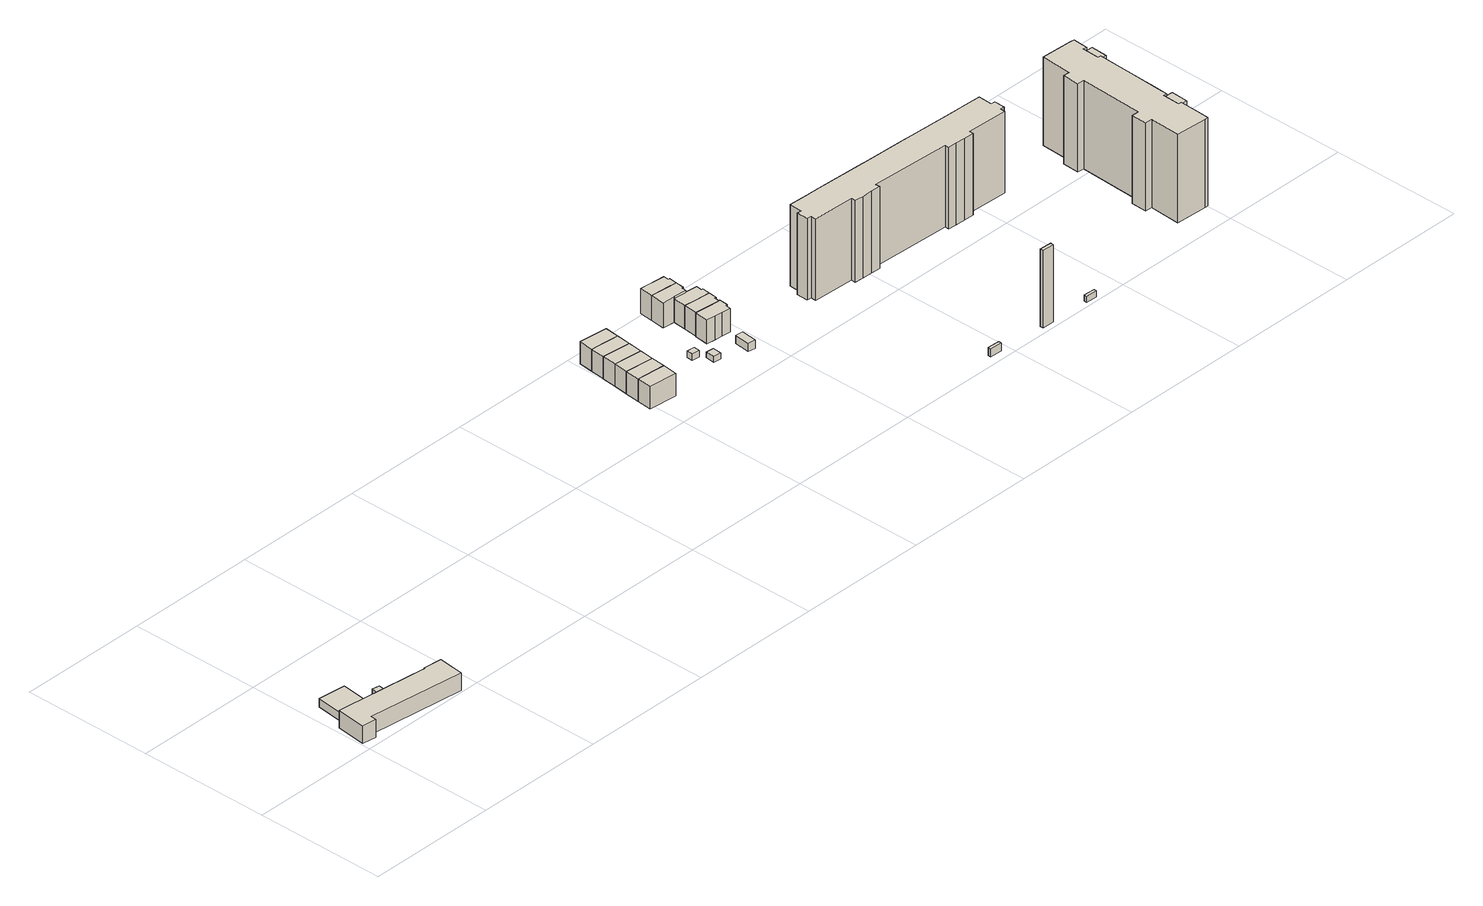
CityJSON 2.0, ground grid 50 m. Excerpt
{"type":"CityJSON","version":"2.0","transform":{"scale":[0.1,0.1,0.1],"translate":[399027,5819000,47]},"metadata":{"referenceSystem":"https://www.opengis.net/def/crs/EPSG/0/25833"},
"CityObjects":{
"building1":{"type":"Building","attributes":{"Gemeindeschluessel":"11000011","BezugspunktDach":"2200","function":"51009_1610","measuredHeight":5.84,"storeysAboveGround":0},"address":[{"country":"Germany","locality":"Berlin"}],"geometry":[{"type":"Solid","lod":"1","boundaries":[[[[0,1,2,3]],[[4,5,6,7]],[[4,7,3,2]],[[5,4,2,1]],[[6,5,1,0]],[[7,6,0,3]]]]}]},
"building2":{"type":"Building","attributes":{"Gemeindeschluessel":"11000011","function":"31001_1022"},"address":[{"country":"Germany","locality":"Berlin","thoroughfareNumber":"33","thoroughfareName":"Rosenfelder Ring"}],"children":["building2-1","building2-2"]},
"building2-1":{"type":"BuildingPart","attributes":{"BezugspunktDach":"2200","measuredHeight":6.77,"storeysAboveGround":2},"parents":["building2"],"geometry":[{"type":"MultiSurface","lod":"1","boundaries":[[[8,9,10,11,12,13,14,15,16,17,18,19]],[[20,21,22,23,24,25,26,27,28,29,30,31]],[[20,31,19,18]],[[21,20,18,17]],[[22,21,32,33,34,35,17,16]],[[23,22,16,15]],[[24,23,15,14]],[[25,24,14,13]],[[26,25,13,12]],[[27,26,12,11]],[[28,27,11,10]],[[29,28,10,9]],[[30,29,9,8]],[[31,30,8,19]],[[35,34,33,32]]]}]},
"building2-2":{"type":"BuildingPart","attributes":{"BezugspunktDach":"2200","measuredHeight":3.28,"storeysAboveGround":2},"parents":["building2"],"geometry":[{"type":"MultiSurface","lod":"1","boundaries":[[[34,36,37,38,39,35]],[[40,41,42,43,33,32]],[[40,32,35,39]],[[41,40,39,38]],[[42,41,38,37]],[[43,42,37,36]],[[33,43,36,34]],[[33,44,34,35,32]]]}]},
"building3":{"type":"Building","attributes":{"Gemeindeschluessel":"11000011","BezugspunktDach":"2200","function":"31001_1010","measuredHeight":10.89,"storeysAboveGround":2},"address":[{"country":"Germany","locality":"Berlin","thoroughfareNumber":"63C","thoroughfareName":"Rosenfelder Ring"}],"geometry":[{"type":"Solid","lod":"1","boundaries":[[[[45,46,47,48,49]],[[50,51,52,53,54]],[[50,54,49,48]],[[51,50,48,47]],[[52,51,47,46]],[[53,52,46,45]],[[54,53,45,49]]]]}]},
"building4":{"type":"Building","attributes":{"Gemeindeschluessel":"11000011","BezugspunktDach":"2200","function":"31001_1010","measuredHeight":10.89,"storeysAboveGround":2},"address":[{"country":"Germany","locality":"Berlin","thoroughfareNumber":"63B","thoroughfareName":"Rosenfelder Ring"}],"geometry":[{"type":"Solid","lod":"1","boundaries":[[[[46,55,56,57,48]],[[58,59,60,52,50]],[[58,50,48,57]],[[59,58,57,56]],[[60,59,56,55]],[[52,60,55,46]],[[50,52,46,48]]]]}]},
"building5":{"type":"Building","attributes":{"Gemeindeschluessel":"11000011","BezugspunktDach":"2200","function":"31001_1010","measuredHeight":10.77,"storeysAboveGround":2},"address":[{"country":"Germany","locality":"Berlin","thoroughfareNumber":"63A","thoroughfareName":"Rosenfelder Ring"}],"geometry":[{"type":"Solid","lod":"1","boundaries":[[[[55,61,62,63,57]],[[64,65,66,67,68]],[[64,68,57,63]],[[65,64,63,62]],[[66,65,62,61]],[[67,66,61,55]],[[68,67,55,57]]]]}]},
"building6":{"type":"Building","attributes":{"Gemeindeschluessel":"11000011","BezugspunktDach":"2200","function":"31001_1010","measuredHeight":10.69,"storeysAboveGround":2},"address":[{"country":"Germany","locality":"Berlin","thoroughfareNumber":"63","thoroughfareName":"Rosenfelder Ring"}],"geometry":[{"type":"Solid","lod":"1","boundaries":[[[[61,69,70,71,63]],[[72,73,74,66,64]],[[72,64,63,71]],[[73,72,71,70]],[[74,73,70,69]],[[66,74,69,61]],[[64,66,61,63]]]]}]},
"building7":{"type":"Building","attributes":{"Gemeindeschluessel":"11000011","BezugspunktDach":"2200","function":"31001_1010","measuredHeight":10.68,"storeysAboveGround":2},"address":[{"country":"Germany","locality":"Berlin","thoroughfareNumber":"61C","thoroughfareName":"Rosenfelder Ring"}],"geometry":[{"type":"Solid","lod":"1","boundaries":[[[[69,75,76,77,71]],[[78,79,80,81,82]],[[78,82,71,77]],[[79,78,77,76]],[[80,79,76,75]],[[81,80,75,69]],[[82,81,69,71]]]]}]},
"building8":{"type":"Building","attributes":{"Gemeindeschluessel":"11000011","BezugspunktDach":"2200","function":"31001_1010","measuredHeight":10.65,"storeysAboveGround":2},"address":[{"country":"Germany","locality":"Berlin","thoroughfareNumber":"61B","thoroughfareName":"Rosenfelder Ring"}],"geometry":[{"type":"Solid","lod":"1","boundaries":[[[[76,75,83,84,85,77]],[[86,87,88,80,79,78]],[[86,78,77,85]],[[87,86,85,84]],[[88,87,84,83]],[[80,88,83,75]],[[79,80,75,76]],[[78,79,76,77]]]]}]},
"building9":{"type":"Building","attributes":{"Gemeindeschluessel":"11000011","BezugspunktDach":"2200","function":"31001_2143","measuredHeight":2.47,"storeysAboveGround":1},"address":[{"country":"Germany","locality":"Berlin","thoroughfareNumber":"47 (1)","thoroughfareName":"Rosenfelder Ring"}],"geometry":[{"type":"Solid","lod":"1","boundaries":[[[[89,90,91,92]],[[93,94,95,96]],[[93,96,92,91]],[[94,93,91,90]],[[95,94,90,89]],[[96,95,89,92]]]]}]},
"building10":{"type":"Building","attributes":{"Gemeindeschluessel":"11000011","BezugspunktDach":"2200","function":"31001_2143","measuredHeight":2.21,"storeysAboveGround":1},"address":[{"country":"Germany","locality":"Berlin","thoroughfareNumber":"47 (2)","thoroughfareName":"Rosenfelder Ring"}],"geometry":[{"type":"Solid","lod":"1","boundaries":[[[[97,98,99,100]],[[101,102,103,104]],[[101,104,100,99]],[[102,101,99,98]],[[103,102,98,97]],[[104,103,97,100]]]]}]},
"building11":{"type":"Building","attributes":{"Gemeindeschluessel":"11000011","BezugspunktDach":"2200","function":"31001_2520","measuredHeight":3.16,"storeysAboveGround":1},"address":[{"country":"Germany","locality":"Berlin","thoroughfareNumber":"63 (1)","thoroughfareName":"Rosenfelder Ring"}],"geometry":[{"type":"Solid","lod":"1","boundaries":[[[[105,106,107,108]],[[109,110,111,112]],[[109,112,108,107]],[[110,109,107,106]],[[111,110,106,105]],[[112,111,105,108]]]]}]},
"building12":{"type":"Building","attributes":{"Gemeindeschluessel":"11000011","BezugspunktDach":"2200","function":"31001_1010","measuredHeight":11.22,"storeysAboveGround":2},"address":[{"country":"Germany","locality":"Berlin","thoroughfareNumber":"47","thoroughfareName":"Rosenfelder Ring"}],"geometry":[{"type":"Solid","lod":"1","boundaries":[[[[113,114,115,116,117,118,119,120,121,122,123,124]],[[125,126,127,128,129,130,131,132,133,134,135,136]],[[125,136,124,123]],[[126,125,123,122]],[[127,126,122,121]],[[128,127,121,120]],[[129,128,120,119]],[[130,129,119,118]],[[131,130,118,117]],[[132,131,117,116]],[[133,132,116,115]],[[134,133,115,114]],[[135,134,114,113]],[[136,135,113,124]]]]}]},
"building13":{"type":"Building","attributes":{"Gemeindeschluessel":"11000011","BezugspunktDach":"2200","function":"31001_1010","measuredHeight":11.22,"storeysAboveGround":2},"address":[{"country":"Germany","locality":"Berlin","thoroughfareNumber":"49","thoroughfareName":"Rosenfelder Ring"}],"geometry":[{"type":"Solid","lod":"1","boundaries":[[[[137,138,139,140,141,142,143,144,145,146,147]],[[148,149,150,151,152,153,154,155,156,157,158]],[[148,158,147,146]],[[149,148,146,145]],[[150,149,145,144]],[[151,150,144,143]],[[152,151,143,142]],[[153,152,142,141]],[[154,153,141,140]],[[155,154,140,139]],[[156,155,139,138]],[[157,156,138,137]],[[158,157,137,147]]]]}]},
"building14":{"type":"Building","attributes":{"Gemeindeschluessel":"11000011","BezugspunktDach":"2200","function":"31001_1010","measuredHeight":11.04,"storeysAboveGround":2},"address":[{"country":"Germany","locality":"Berlin","thoroughfareNumber":"47A","thoroughfareName":"Rosenfelder Ring"}],"geometry":[{"type":"Solid","lod":"1","boundaries":[[[[159,160,161,162,163,164,165,166,167]],[[168,169,170,171,172,173,174,175,176]],[[168,176,167,166]],[[169,168,166,165]],[[170,169,165,164]],[[171,170,164,163]],[[172,171,163,162]],[[173,172,162,161]],[[174,173,161,160]],[[175,174,160,159]],[[176,175,159,167]]]]}]},
"building15":{"type":"Building","attributes":{"Gemeindeschluessel":"11000011","BezugspunktDach":"2200","function":"31001_1010","measuredHeight":11.22,"storeysAboveGround":2},"address":[{"country":"Germany","locality":"Berlin","thoroughfareNumber":"49A","thoroughfareName":"Rosenfelder Ring"}],"geometry":[{"type":"Solid","lod":"1","boundaries":[[[[177,178,144,179,180,181,182,183,184,146]],[[185,186,187,188,189,190,150,191,192,148]],[[185,148,146,184]],[[186,185,184,183]],[[187,186,183,182]],[[188,187,182,181]],[[189,188,181,180]],[[190,189,180,179]],[[150,190,179,144]],[[191,150,144,178]],[[192,191,178,177]],[[148,192,177,146]]]]}]},
"building16":{"type":"Building","attributes":{"Gemeindeschluessel":"11000011","BezugspunktDach":"2200","function":"31001_1010","measuredHeight":11,"storeysAboveGround":2},"address":[{"country":"Germany","locality":"Berlin","thoroughfareNumber":"47B","thoroughfareName":"Rosenfelder Ring"}],"geometry":[{"type":"Solid","lod":"1","boundaries":[[[[165,164,193,194,195,196,197,198,199,200,166]],[[157,156,201,154,153,202,203,204,170,169,168]],[[157,168,166,200]],[[156,157,200,199]],[[201,156,199,198]],[[154,201,198,197]],[[153,154,197,196]],[[202,153,196,195]],[[203,202,195,194]],[[204,203,194,193]],[[170,204,193,164]],[[169,170,164,165]],[[168,169,165,166]]]]}]},
"building17":{"type":"Building","attributes":{"Gemeindeschluessel":"11000011","BezugspunktDach":"2200","function":"51009_1610","measuredHeight":3.14,"storeysAboveGround":0},"address":[{"country":"Germany","locality":"Berlin"}],"geometry":[{"type":"Solid","lod":"1","boundaries":[[[[205,206,207,208]],[[209,210,211,212]],[[209,212,208,207]],[[210,209,207,206]],[[211,210,206,205]],[[212,211,205,208]]]]}]},
"building18":{"type":"Building","attributes":{"Gemeindeschluessel":"11000011","BezugspunktDach":"2200","function":"51009_1610","measuredHeight":3.38,"storeysAboveGround":0},"address":[{"country":"Germany","locality":"Berlin"}],"geometry":[{"type":"Solid","lod":"1","boundaries":[[[[213,214,215,216]],[[217,218,219,220]],[[217,220,216,215]],[[218,217,215,214]],[[219,218,214,213]],[[220,219,213,216]]]]}]},
"building19":{"type":"Building","attributes":{"Gemeindeschluessel":"11000011","BezugspunktDach":"2200","function":"51009_1610","measuredHeight":29.71,"storeysAboveGround":0},"address":[{"country":"Germany","locality":"Berlin"}],"geometry":[{"type":"Solid","lod":"1","boundaries":[[[[221,222,223,224]],[[225,226,227,228]],[[225,228,224,223]],[[226,225,223,222]],[[227,226,222,221]],[[228,227,221,224]]]]}]},
"building20":{"type":"Building","attributes":{"Gemeindeschluessel":"11000011","BezugspunktDach":"2200","function":"51009_1610","measuredHeight":3.59,"storeysAboveGround":0},"address":[{"country":"Germany","locality":"Berlin"}],"geometry":[{"type":"Solid","lod":"1","boundaries":[[[[229,230,231,232]],[[233,234,235,236]],[[233,236,232,231]],[[234,233,231,230]],[[235,234,230,229]],[[236,235,229,232]]]]}]},
"building21":{"type":"Building","attributes":{"Gemeindeschluessel":"11000011","BezugspunktDach":"2200","function":"51009_1610","measuredHeight":2.4,"storeysAboveGround":0},"address":[{"country":"Germany","locality":"Berlin"}],"geometry":[{"type":"Solid","lod":"1","boundaries":[[[[237,238,239,240]],[[241,242,243,244]],[[241,244,240,239]],[[242,241,239,238]],[[243,242,238,237]],[[244,243,237,240]]]]}]},
"building22":{"type":"Building","attributes":{"Gemeindeschluessel":"11000011","function":"31001_1010"},"address":[{"country":"Germany","locality":"Berlin","thoroughfareNumber":"70, 72, 74, 76","thoroughfareName":"Rosenfelder Ring"}],"children":["building22-1","building22-2","building22-3","building22-4","building22-5"]},
"building22-1":{"type":"BuildingPart","attributes":{"BezugspunktDach":"2200","measuredHeight":31.42,"storeysAboveGround":10},"parents":["building22"],"geometry":[{"type":"MultiSurface","lod":"1","boundaries":[[[245,246,247,248,249,250,251,252,253,254,255,256,257,258,259,260,261,262,263,264,265,266,267,268,269,270,271,272,273,274,275,276]],[[277,278,279,280,281,282,283,284,285,286,287,288,289,290,291,292,293,294,295,296,297,298,299,300,301,302,303,304,305,306,307,308]],[[277,308,276,275]],[[278,277,275,274]],[[279,278,274,273]],[[280,279,273,272]],[[281,280,309,310,311,312,272,271]],[[282,281,271,270]],[[313,314,315,270,269]],[[283,282,316,317]],[[284,283,269,268]],[[318,319,268,267]],[[285,284,320,321]],[[286,285,267,266]],[[322,323,324,325,287,286,266,265]],[[288,287,265,264]],[[289,288,264,263]],[[290,289,263,262]],[[291,290,262,261]],[[292,291,261,260]],[[293,292,260,259]],[[294,293,259,258]],[[295,294,258,257]],[[296,295,257,256]],[[297,296,256,255]],[[298,297,255,254]],[[299,298,254,253]],[[300,299,253,252]],[[301,300,252,251]],[[302,301,251,250]],[[303,302,250,249]],[[304,303,249,248]],[[305,304,248,247]],[[306,305,247,246]],[[307,306,246,245]],[[308,307,245,276]],[[312,311,310,309]],[[317,316,315,314,313]],[[321,320,319,318]],[[325,324,323,322]]]}]},
"building22-2":{"type":"BuildingPart","attributes":{"BezugspunktDach":"2200","measuredHeight":3.32,"storeysAboveGround":10},"parents":["building22"],"geometry":[{"type":"Solid","lod":"1","boundaries":[[[[311,213,216,312]],[[220,219,310,309]],[[220,309,312,216]],[[219,220,216,213]],[[310,219,213,311]],[[309,310,311,312]]]]}]},
"building22-3":{"type":"BuildingPart","attributes":{"BezugspunktDach":"2200","measuredHeight":3.47,"storeysAboveGround":10},"parents":["building22"],"geometry":[{"type":"Solid","lod":"1","boundaries":[[[[318,326,327,319]],[[328,329,321,320]],[[328,320,319,327]],[[329,328,327,326]],[[321,329,326,318]],[[321,318,319,320]]]]}]},
"building22-4":{"type":"BuildingPart","attributes":{"BezugspunktDach":"2200","measuredHeight":2.44,"storeysAboveGround":10},"parents":["building22"],"geometry":[{"type":"Solid","lod":"1","boundaries":[[[[322,330,331,323]],[[332,333,325,324]],[[332,324,323,331]],[[333,332,331,330]],[[325,333,330,322]],[[324,325,322,323]]]]}]},
"building22-5":{"type":"BuildingPart","attributes":{"BezugspunktDach":"2200","measuredHeight":3.5,"storeysAboveGround":10},"parents":["building22"],"geometry":[{"type":"Solid","lod":"1","boundaries":[[[[313,229,232,314]],[[334,335,317,316]],[[334,316,314,232]],[[335,334,232,229]],[[317,335,229,313]],[[317,313,314,316]]]]}]},
"building23":{"type":"Building","attributes":{"Gemeindeschluessel":"11000011","BezugspunktDach":"2200","function":"51009_1610","measuredHeight":3.49,"storeysAboveGround":0},"address":[{"country":"Germany","locality":"Berlin"}],"geometry":[{"type":"Solid","lod":"1","boundaries":[[[[326,336,337,327]],[[338,339,329,328]],[[338,328,327,337]],[[339,338,337,336]],[[329,339,336,326]],[[328,329,326,327]]]]}]},
"building24":{"type":"Building","attributes":{"Gemeindeschluessel":"11000011","BezugspunktDach":"2200","function":"51009_1610","measuredHeight":2.55,"storeysAboveGround":0},"address":[{"country":"Germany","locality":"Berlin"}],"geometry":[{"type":"Solid","lod":"1","boundaries":[[[[330,340,341,331]],[[342,343,344,345]],[[342,345,331,341]],[[343,342,341,340]],[[344,343,340,330]],[[345,344,330,331]]]]}]},
"building25":{"type":"Building","attributes":{"Gemeindeschluessel":"11000011","function":"31001_1010"},"address":[{"country":"Germany","locality":"Berlin","thoroughfareNumber":"11, 9","thoroughfareName":"Rhinstraße"}],"children":["building25-1","building25-2","building25-3"]},
"building25-1":{"type":"BuildingPart","attributes":{"BezugspunktDach":"2200","measuredHeight":34,"storeysAboveGround":11},"parents":["building25"],"geometry":[{"type":"MultiSurface","lod":"1","boundaries":[[[346,347,348,349,350,351,352,353,354,355,356,357,358,359,360,361,362,363,364,365,366,367,368,369,370,371,372]],[[373,374,375,376,377,378,379,380,381,382,383,384,385,386,387,388,389,390,391,392,393,394,395,396,397,398,399]],[[373,399,372,371]],[[374,373,371,370]],[[375,374,370,369]],[[376,375,369,368]],[[377,376,368,367]],[[378,377,367,366]],[[379,378,366,365]],[[380,379,365,364]],[[381,380,364,363]],[[382,381,363,362]],[[400,401,362,361]],[[383,382,402,403]],[[404,400,361,360]],[[384,383,403,405]],[[385,384,405,406,407,404,360,359]],[[386,385,359,358]],[[387,386,358,357]],[[388,387,357,356]],[[389,388,356,355]],[[390,389,355,354]],[[408,409,410,411,408,391,390,354,353]],[[412,409,353,352]],[[392,391,408,413]],[[414,412,352,351]],[[393,392,413,415]],[[394,393,351,350]],[[395,394,350,349]],[[396,395,349,348]],[[397,396,348,347]],[[398,397,347,346]],[[399,398,346,372]],[[403,402,401,400]],[[405,403,400,404]],[[404,407,406,405]],[[411,410,409,408]],[[413,408,409,412]],[[415,413,412,414]]]}]},
"building25-2":{"type":"BuildingPart","attributes":{"BezugspunktDach":"2200","measuredHeight":33.65,"storeysAboveGround":11},"parents":["building25"],"geometry":[{"type":"MultiSurface","lod":"1","boundaries":[[[407,416,417,401,400,404]],[[403,402,418,419,406,405]],[[418,402,401,417]],[[419,418,417,416]],[[406,419,416,407]],[[403,405,420,404,400,421]],[[403,400,401,402]],[[422,405,406,407,404]]]}]},
"building25-3":{"type":"BuildingPart","attributes":{"BezugspunktDach":"2200","measuredHeight":34.14,"storeysAboveGround":11},"parents":["building25"],"geometry":[{"type":"MultiSurface","lod":"1","boundaries":[[[423,424,410,409,412]],[[408,411,425,426,413]],[[425,411,410,424]],[[426,425,424,423]],[[426,423,414,415]],[[408,413,412,409]],[[408,409,410,411]],[[415,414,412,413]]]}]}
},
"vertices":[
[209,127,73],[212,153,73],[184,157,73],[181,130,73],[184,157,15],[212,153,15],[209,127,15],[181,130,15],
[63,29,78],[65,51,78],[435,7,78],[446,104,78],[376,112,78],[375,108,78],[209,127,78],[181,130,78],[144,135,78],[47,146,78],[22,149,78],[9,35,78],[22,149,10],[47,146,10],[144,135,10],[181,130,10],[209,127,10],[375,108,10],[376,112,10],[446,104,10],[435,7,10],[65,51,10],[63,29,10],[9,35,10],[47,146,12],[144,135,12],[144,135,45],[47,146,45],
[147,156,45],[154,155,45],[166,260,45],[62,272,45],[62,272,12],[166,260,12],[154,155,12],[147,156,12],[144,135,28],
[2069,596,118],[2075,653,118],[2020,658,118],[1966,663,118],[1961,607,118],[1966,663,31],[2020,658,31],[2075,653,31],[2069,596,31],[1961,607,31],
[2080,708,118],[2026,713,118],[1971,718,118],[1971,718,31],[2026,713,31],[2080,708,31],
[2085,762,118],[2031,768,118],[1977,773,118],[1977,773,32],[2031,768,32],[2085,762,32],[2080,708,32],[1971,718,32],
[2091,817,118],[2036,822,118],[1982,828,118],[1982,828,32],[2036,822,32],[2091,817,32],
[2096,872,118],[2042,877,118],[1987,882,118],[1987,882,33],[2042,877,33],[2096,872,33],[2091,817,33],[1982,828,33],
[2101,926,118],[2047,932,118],[1993,937,118],[1993,937,33],[2047,932,33],[2101,926,33],
[2278,689,56],[2280,713,56],[2250,716,56],[2248,692,56],[2250,716,31],[2280,713,31],[2278,689,31],[2248,692,31],
[2318,633,52],[2321,668,52],[2291,671,52],[2288,636,52],[2291,671,30],[2321,668,30],[2318,633,30],[2288,636,30],
[2442,600,55],[2448,660,55],[2419,663,55],[2413,603,55],[2419,663,23],[2448,660,23],[2442,600,23],[2413,603,23],
[2384,719,120],[2414,717,120],[2448,713,120],[2450,735,120],[2456,734,120],[2459,768,120],[2453,768,120],[2453,767,120],[2419,770,120],[2390,773,120],[2355,776,120],[2350,723,120],[2355,776,29],[2390,773,29],[2419,770,29],[2453,767,29],[2453,768,29],[2459,768,29],[2456,734,29],[2450,735,29],[2448,713,29],[2414,717,29],[2384,719,29],[2350,723,29],
[2365,878,128],[2365,880,128],[2367,880,128],[2416,875,128],[2417,876,128],[2418,895,128],[2424,894,128],[2427,926,128],[2372,931,128],[2323,936,128],[2318,882,128],[2323,936,31],[2372,931,31],[2427,926,31],[2424,894,31],[2418,895,31],[2417,876,31],[2416,875,31],[2367,880,31],[2365,880,31],[2365,878,31],[2318,882,31],
[2404,771,121],[2453,767,121],[2453,768,121],[2455,787,121],[2461,786,121],[2464,818,121],[2409,823,121],[2360,828,121],[2355,776,121],[2360,828,31],[2409,823,31],[2464,818,31],[2461,786,31],[2455,787,31],[2453,768,31],[2453,767,31],[2404,771,31],[2355,776,31],
[2357,933,128],[2388,930,128],[2430,957,128],[2424,958,128],[2426,978,128],[2393,981,128],[2362,985,128],[2328,988,128],[2328,988,31],[2362,985,31],[2393,981,31],[2426,978,31],[2424,958,31],[2430,957,31],[2388,930,31],[2357,933,31],
[2467,850,121],[2461,850,121],[2463,872,121],[2417,876,121],[2416,875,121],[2414,875,121],[2365,880,121],[2365,878,121],[2414,875,31],[2463,872,31],[2461,850,31],[2467,850,31],
[2965,26,48],[2965,37,48],[2919,39,48],[2918,28,48],[2919,39,17],[2965,37,17],[2965,26,17],[2918,28,17],
[2885,774,69],[2885,784,69],[2839,786,69],[2836,776,69],[2839,786,35],[2885,784,35],[2885,774,35],[2836,776,35],
[3195,15,313],[3196,27,313],[3150,29,313],[3150,17,313],[3150,29,16],[3196,27,16],[3195,15,16],[3150,17,16],
[3111,763,71],[3111,775,71],[3066,776,71],[3066,765,71],[3066,776,35],[3111,775,35],[3111,763,35],[3066,765,35],
[3387,7,42],[3388,18,42],[3344,20,42],[3344,9,42],[3344,20,18],[3388,18,18],[3387,7,18],[3344,9,18],
[2757,650,346],[2756,631,346],[2915,624,346],[2914,608,346],[2949,606,346],[2988,605,346],[3024,603,346],[3023,620,346],[3332,607,346],[3332,591,346],[3364,590,346],[3403,588,346],[3440,587,346],[3441,602,346],[3597,596,346],[3598,615,346],[3614,615,346],[3615,656,346],[3599,657,346],[3601,710,346],[3527,713,346],[3484,714,346],[3300,722,346],[3256,724,346],[3109,729,346],[3065,731,346],[2884,739,346],[2835,740,346],[2760,743,346],[2758,694,346],[2740,695,346],[2739,652,346],[2740,695,32],[2758,694,32],[2760,743,32],[2835,740,32],[2884,739,32],[3065,731,32],[3109,729,32],[3256,724,32],[3300,722,32],[3484,714,32],[3527,713,32],[3601,710,32],[3599,657,32],[3615,656,32],[3614,615,32],[3598,615,32],[3597,596,32],[3441,602,32],[3440,587,32],[3403,588,32],[3364,590,32],[3332,591,32],[3332,607,32],[3023,620,32],[3024,603,32],[2988,605,32],[2949,606,32],[2914,608,32],[2915,624,32],[2756,631,32],[2757,650,32],[2739,652,32],[2835,740,35],[2884,739,35],[2884,739,69],[2835,740,69],[3109,729,71],[3065,731,71],[3065,731,48],[3065,731,36],[3109,729,36],[3300,722,70],[3256,724,70],[3256,724,35],[3300,722,35],[3527,713,60],[3484,714,60],[3484,714,36],[3527,713,36],
[3302,755,70],[3257,757,70],[3257,757,35],[3302,755,35],
[3528,747,60],[3485,748,60],[3485,748,36],[3528,747,36],
[3066,765,36],[3111,763,36],
[3302,766,70],[3258,768,70],[3258,768,35],[3302,766,35],
[3529,758,60],[3487,760,60],[3487,760,34],[3529,758,34],[3528,747,34],[3485,748,34],
[3861,208,364],[3855,91,364],[3976,85,364],[3989,85,364],[3992,144,364],[3994,204,364],[3982,205,364],[3984,271,364],[3997,270,364],[3999,326,364],[4002,386,364],[4005,445,364],[4007,506,364],[4010,566,364],[3998,566,364],[4000,631,364],[4014,630,364],[4017,687,364],[4003,689,364],[3881,694,364],[3876,576,364],[3850,577,364],[3847,513,364],[3873,512,364],[3862,267,364],[3836,268,364],[3834,209,364],[3836,268,25],[3862,267,25],[3873,512,25],[3847,513,25],[3850,577,25],[3876,576,25],[3881,694,25],[4003,689,25],[4017,687,25],[4014,630,25],[4000,631,25],[3998,566,25],[4010,566,25],[4007,506,25],[4005,445,25],[4002,386,25],[3999,326,25],[3997,270,25],[3984,271,25],[3982,205,25],[3994,204,25],[3992,144,25],[3989,85,25],[3976,85,25],[3855,91,25],[3861,208,25],[3834,209,25],[4000,631,352],[4014,630,352],[4014,630,33],[4000,631,33],[3998,566,352],[3998,566,33],[4010,566,33],[4010,566,352],[3984,271,30],[3984,271,357],[3997,270,357],[3997,270,30],[3982,205,357],[3982,205,30],[3994,204,357],[3994,204,30],
[4035,565,352],[4038,629,352],[4038,629,33],[4035,565,33],[3998,566,193],[4000,631,235],[3998,566,192],
[4019,203,357],[4022,269,357],[4022,269,30],[4019,203,30]
]}
